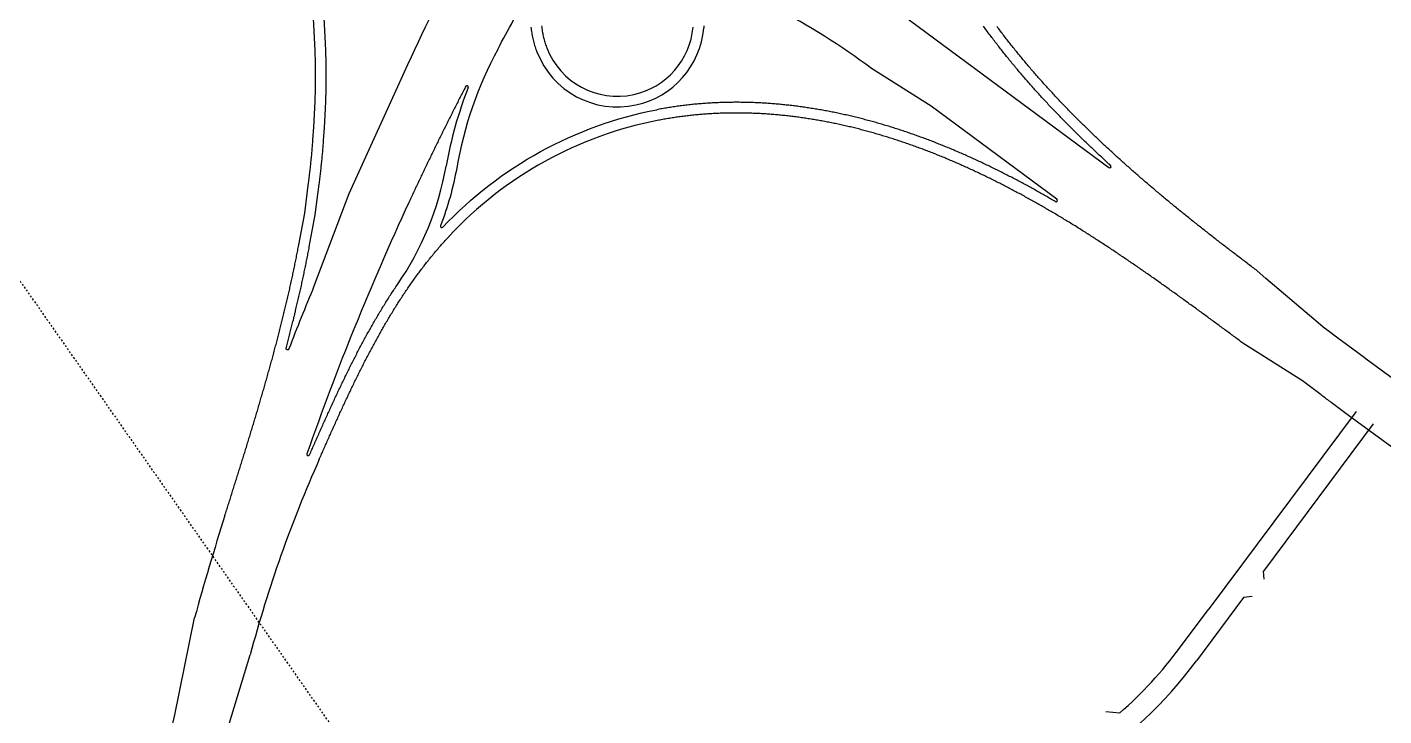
# Model space of a CAD drawing. Header units: millimetres. Extents: x 152904052 to 153933663, y 538271515 to 539240469.
# Drawn here: x 153594805 to 153604440, y 539121493 to 539126385 of the extents above; entities that cross this region are included whole.
import ezdxf

# ---------------------------------------------------------------- set-up
doc = ezdxf.new("R2010")
doc.units = ezdxf.units.MM
doc.linetypes.add('HIDDEN', pattern=[5.08, 2.54, -2.54])
doc.layers.add('BORD', color=7, linetype='Continuous')

msp = doc.modelspace()

# ---------------------------------------------------------------- linework, layer by layer
at = {"layer": 'BORD', "color": 8, "linetype": 'HIDDEN', "ltscale": 5}
msp.add_line((153565208.2, 539166776.7), (153616830.1, 539093053), dxfattribs=at)
at = {"layer": 'BORD', "color": 137, "ltscale": 10}
for points in [[(153597242.2, 539129266.9), (153602486.8, 539125387.2, 0.950885), (153602499.5, 539125402.7), (153602493.4, 539125408.2), (153602485.9, 539125415), (153602478.5, 539125421.7), (153602471.2, 539125428.5), (153602463.8, 539125435.3), (153602456.4, 539125442), (153602449, 539125448.8), (153602441.7, 539125455.6), (153602434.3, 539125462.4), (153602427, 539125469.2), (153602419.6, 539125476.1), (153602412.3, 539125482.9), (153602405, 539125489.7), (153602397.7, 539125496.6), (153602390.4, 539125503.4), (153602383.1, 539125510.3), (153602375.8, 539125517.2), (153602368.5, 539125524.1), (153602361.2, 539125531), (153602354, 539125537.9), (153602346.7, 539125544.8), (153602339.5, 539125551.7), (153602332.3, 539125558.6), (153602325, 539125565.6), (153602317.8, 539125572.5), (153602310.6, 539125579.5), (153602303.4, 539125586.4), (153602296.2, 539125593.4), (153602289, 539125600.4), (153602281.8, 539125607.4), (153602274.7, 539125614.4), (153602267.5, 539125621.4), (153602260.4, 539125628.4), (153602253.2, 539125635.5), (153602246.1, 539125642.5), (153602239, 539125649.6), (153602231.9, 539125656.6), (153602224.8, 539125663.7), (153602217.7, 539125670.8), (153602210.6, 539125677.9), (153602203.5, 539125685), (153602196.5, 539125692.1), (153602189.4, 539125699.2), (153602182.4, 539125706.3), (153602175.4, 539125713.5), (153602168.3, 539125720.6), (153602161.3, 539125727.8), (153602154.3, 539125734.9), (153602147.3, 539125742.1), (153602140.4, 539125749.3), (153602133.4, 539125756.5), (153602126.4, 539125763.7), (153602119.5, 539125770.9), (153602112.5, 539125778.2), (153602105.6, 539125785.4), (153602098.7, 539125792.7), (153602091.8, 539125799.9), (153602084.9, 539125807.2), (153602078, 539125814.5), (153602071.1, 539125821.8), (153602064.2, 539125829.1), (153602057.4, 539125836.4), (153602050.5, 539125843.7), (153602043.7, 539125851), (153602036.9, 539125858.4), (153602030.1, 539125865.7), (153602023.3, 539125873.1), (153602016.5, 539125880.5), (153602009.7, 539125887.9), (153602003, 539125895.2), (153601996.2, 539125902.7), (153601989.5, 539125910.1), (153601982.7, 539125917.5), (153601976, 539125924.9), (153601969.3, 539125932.4), (153601962.6, 539125939.8), (153601955.9, 539125947.3), (153601949.2, 539125954.8), (153601942.6, 539125962.3), (153601935.9, 539125969.8), (153601929.3, 539125977.3), (153601922.7, 539125984.8), (153601916.1, 539125992.4), (153601909.5, 539125999.9), (153601902.9, 539126007.5), (153601896.3, 539126015), (153601889.7, 539126022.6), (153601883.2, 539126030.2), (153601876.7, 539126037.8), (153601870.1, 539126045.4), (153601863.6, 539126053), (153601857.1, 539126060.7), (153601850.6, 539126068.3), (153601844.2, 539126076), (153601837.7, 539126083.6), (153601831.3, 539126091.3), (153601824.8, 539126099), (153601818.4, 539126106.7), (153601812, 539126114.4), (153601805.6, 539126122.1), (153601799.2, 539126129.9), (153601792.9, 539126137.6), (153601786.5, 539126145.4), (153601780.2, 539126153.1), (153601773.8, 539126160.9), (153601767.5, 539126168.7), (153601761.2, 539126176.5), (153601754.9, 539126184.3), (153601748.7, 539126192.2), (153601742.4, 539126200), (153601736.2, 539126207.8), (153601729.9, 539126215.7), (153601723.7, 539126223.6), (153601717.5, 539126231.4), (153601711.3, 539126239.3), (153601705.2, 539126247.2), (153601699, 539126255.2), (153601692.9, 539126263.1), (153601686.8, 539126271), (153601680.6, 539126279), (153601674.5, 539126286.9), (153601668.5, 539126294.9), (153601662.4, 539126302.9), (153601656.3, 539126310.9), (153601650.3, 539126318.9), (153601644.3, 539126326.9), (153601638.3, 539126334.9), (153601632.3, 539126343), (153601626.3, 539126351), (153601620.3, 539126359.1), (153601614.4, 539126367.2), (153601608.5, 539126375.3), (153601602.6, 539126383.4), (153601596.7, 539126391.5)], [(153596834.8, 539125584.5, 0.122587), (153596357.2, 539128413.6)], [(153596910.6, 539125578.7, 0.122587), (153596426.8, 539128444)], [(153597928.7, 539126955.9, 0.019454), (153597506.5, 539126118.1)], [(153598161.1, 539126253.8, -0.002801), (153598382.3, 539126661.2, -0.86465)], [(153600801, 539126092, 0.037851), (153600117.8, 539126521.5, -0.037684)], [(153599112.6, 539125906, 0.327771), (153599534.6, 539126384.7)], [(153599128.8, 539125831.8, 0.327771), (153599610.3, 539126378)], [(153598146.7, 539126227, 0.079401), (153597855.3, 539125385.2, -0.048341), (153597740.9, 539124974.3, 0.822885), (153597757.5, 539124963.8, -0.157698), (153599275.9, 539125798.2)], [(153598424.4, 539126210, 0.369311), (153599128.8, 539125831.8)], [(153598495.3, 539126237.5, 0.369311), (153599112.6, 539125906)], [(153597506.5, 539126118.1), (153597088.3, 539125201.1), (153596841.6, 539124544.3, 0.00594), (153596663.1, 539124099, -0.946231), (153596644.1, 539124105.2)], [(153602106.5, 539125146.2, 0.954376), (153602117.6, 539125162.8), (153601224.3, 539125823.6), (153600801, 539126092), (153600801, 539126092)], [(153597937.7, 539125955.8, 0.05008), (153597780.4, 539125398.5)], [(153599290.3, 539125723.5, 0.159158), (153597802.1, 539124900.3)], [(153597432.2, 539124552.9, 0.108318), (153597780.4, 539125398.4)], [(153597515.5, 539125139.3, 0.024309), (153596791.8, 539123355.3, 0.960513), (153596810.4, 539123347.9)], [(153596879.7, 539123316.7, 0.038909), (153596388.6, 539121926.5)], [(153596209.2, 539122916.5, 0.009375), (153595993.7, 539122189.3)], [(153595311, 539117449.3, -0.05076), (153595853.9, 539121501.7), (153595993.7, 539122189.3), (153595993.7, 539122189.3)], [(153595699.9, 539117721.6, -0.045116), (153596184.6, 539121256.5), (153596388.6, 539121926.5)]]:
    msp.add_lwpolyline(points, format="xyb", dxfattribs=at)
for points in [[(153598383.1, 539126385.3), (153598384.2, 539126375.2), (153598385.4, 539126365), (153598386.8, 539126354.9), (153598388.3, 539126344.8), (153598390, 539126334.7), (153598391.8, 539126324.7), (153598393.8, 539126314.6), (153598395.9, 539126304.6), (153598398.2, 539126294.7), (153598400.6, 539126284.7), (153598403.2, 539126274.8), (153598406, 539126265), (153598408.8, 539126255.1), (153598411.9, 539126245.4), (153598415.1, 539126235.6), (153598418.5, 539126226), (153598422, 539126216.3), (153598424.4, 539126210)], [(153598458.7, 539126392.9), (153598459.7, 539126383.9), (153598460.8, 539126374.8), (153598462, 539126365.7), (153598463.4, 539126356.7), (153598464.9, 539126347.7), (153598466.5, 539126338.8), (153598468.3, 539126329.9), (153598470.1, 539126321), (153598472.2, 539126312.1), (153598474.3, 539126303.3), (153598476.6, 539126294.6), (153598479, 539126285.9), (153598481.6, 539126277.2), (153598484.3, 539126268.6), (153598487.1, 539126260), (153598490, 539126251.5), (153598493.1, 539126243.1), (153598495.3, 539126237.5)], [(153599611.5, 539126394.8), (153599610.8, 539126384.5), (153599610.3, 539126378)], [(153604589, 539123824.7), (153604315.6, 539124026.9), (153604299.5, 539124038.8), (153604138.8, 539124157.8), (153604122.7, 539124169.6), (153604026.2, 539124241), (153604020.9, 539124244.9), (153603601.1, 539124600.3), (153603540.4, 539124654.3), (153603532.5, 539124660.3), (153603524.5, 539124666.3), (153603516.5, 539124672.3), (153603508.6, 539124678.3), (153603500.6, 539124684.3), (153603492.6, 539124690.3), (153603484.7, 539124696.4), (153603476.7, 539124702.4), (153603468.8, 539124708.4), (153603460.8, 539124714.4), (153603452.9, 539124720.5), (153603444.9, 539124726.5), (153603437, 539124732.5), (153603429, 539124738.6), (153603421.1, 539124744.6), (153603413.1, 539124750.6), (153603405.2, 539124756.7), (153603397.3, 539124762.7), (153603389.4, 539124768.8), (153603381.4, 539124774.8), (153603373.5, 539124780.9), (153603365.6, 539124787), (153603357.7, 539124793), (153603349.8, 539124799.1), (153603341.9, 539124805.2), (153603333.9, 539124811.2), (153603326, 539124817.3), (153603318.1, 539124823.4), (153603310.2, 539124829.5), (153603302.4, 539124835.6), (153603294.5, 539124841.7), (153603286.6, 539124847.8), (153603278.7, 539124853.9), (153603270.8, 539124860), (153603262.9, 539124866.1), (153603255.1, 539124872.2), (153603247.2, 539124878.3), (153603239.3, 539124884.4), (153603231.5, 539124890.6), (153603223.6, 539124896.7), (153603215.8, 539124902.8), (153603207.9, 539124909), (153603200.1, 539124915.1), (153603192.2, 539124921.2), (153603184.4, 539124927.4), (153603176.6, 539124933.6), (153603168.7, 539124939.7), (153603160.9, 539124945.9), (153603153.1, 539124952.1), (153603145.3, 539124958.2), (153603137.4, 539124964.4), (153603129.6, 539124970.6), (153603121.8, 539124976.8), (153603114, 539124983), (153603106.2, 539124989.2), (153603098.4, 539124995.4), (153603090.7, 539125001.6), (153603082.9, 539125007.8), (153603075.1, 539125014), (153603067.3, 539125020.2), (153603059.6, 539125026.5), (153603051.8, 539125032.7), (153603044, 539125038.9), (153603036.3, 539125045.2), (153603028.5, 539125051.4), (153603020.8, 539125057.7), (153603013, 539125063.9), (153603005.3, 539125070.2), (153602997.6, 539125076.5), (153602989.8, 539125082.8), (153602982.1, 539125089), (153602974.4, 539125095.3), (153602966.7, 539125101.6), (153602959, 539125107.9), (153602951.3, 539125114.2), (153602943.6, 539125120.5), (153602935.9, 539125126.9), (153602928.2, 539125133.2), (153602920.5, 539125139.5), (153602912.9, 539125145.8), (153602905.2, 539125152.2), (153602897.5, 539125158.5), (153602889.9, 539125164.9), (153602882.2, 539125171.2), (153602874.6, 539125177.6), (153602866.9, 539125184), (153602859.3, 539125190.4), (153602851.7, 539125196.7), (153602844.1, 539125203.1), (153602836.4, 539125209.5), (153602828.8, 539125215.9), (153602821.2, 539125222.3), (153602813.6, 539125228.8), (153602806, 539125235.2), (153602798.5, 539125241.6), (153602790.9, 539125248), (153602783.3, 539125254.5), (153602775.7, 539125260.9), (153602768.2, 539125267.4), (153602760.6, 539125273.9), (153602753.1, 539125280.3), (153602745.5, 539125286.8), (153602738, 539125293.3), (153602730.5, 539125299.8), (153602722.9, 539125306.3), (153602715.4, 539125312.8), (153602707.9, 539125319.3), (153602700.4, 539125325.8), (153602692.9, 539125332.3), (153602685.4, 539125338.9), (153602677.9, 539125345.4), (153602670.5, 539125352), (153602663, 539125358.5), (153602655.5, 539125365.1), (153602648.1, 539125371.7), (153602640.6, 539125378.2), (153602633.2, 539125384.8), (153602625.8, 539125391.4), (153602618.3, 539125398), (153602610.9, 539125404.6), (153602603.5, 539125411.2), (153602596.1, 539125417.9), (153602588.7, 539125424.5), (153602581.3, 539125431.1), (153602573.9, 539125437.8), (153602566.6, 539125444.4), (153602559.2, 539125451.1), (153602551.8, 539125457.8), (153602544.5, 539125464.4), (153602537.2, 539125471.1), (153602529.8, 539125477.8), (153602522.5, 539125484.5), (153602515.2, 539125491.2), (153602507.9, 539125498), (153602500.6, 539125504.7), (153602493.3, 539125511.4), (153602486, 539125518.2), (153602478.7, 539125524.9), (153602471.4, 539125531.7), (153602464.2, 539125538.5), (153602456.9, 539125545.2), (153602449.7, 539125552), (153602442.4, 539125558.8), (153602435.2, 539125565.6), (153602428, 539125572.4), (153602420.8, 539125579.2), (153602413.6, 539125586.1), (153602406.4, 539125592.9), (153602399.2, 539125599.8), (153602392, 539125606.6), (153602384.9, 539125613.5), (153602377.7, 539125620.4), (153602370.5, 539125627.2), (153602363.4, 539125634.1), (153602356.3, 539125641), (153602349.2, 539125647.9), (153602342, 539125654.8), (153602334.9, 539125661.8), (153602327.8, 539125668.7), (153602320.8, 539125675.6), (153602313.7, 539125682.6), (153602306.6, 539125689.6), (153602299.6, 539125696.5), (153602292.5, 539125703.5), (153602285.5, 539125710.5), (153602278.5, 539125717.5), (153602271.4, 539125724.5), (153602264.4, 539125731.5), (153602257.4, 539125738.6), (153602250.4, 539125745.6), (153602243.5, 539125752.6), (153602236.5, 539125759.7), (153602229.5, 539125766.8), (153602222.6, 539125773.8), (153602215.7, 539125780.9), (153602208.7, 539125788), (153602201.8, 539125795.1), (153602194.9, 539125802.2), (153602188, 539125809.3), (153602181.1, 539125816.5), (153602174.3, 539125823.6), (153602167.4, 539125830.8), (153602160.5, 539125837.9), (153602153.7, 539125845.1), (153602146.9, 539125852.3), (153602140, 539125859.5), (153602133.2, 539125866.7), (153602126.4, 539125873.9), (153602119.7, 539125881.1), (153602112.9, 539125888.3), (153602106.1, 539125895.6), (153602099.4, 539125902.8), (153602092.6, 539125910.1), (153602085.9, 539125917.3), (153602079.2, 539125924.6), (153602072.5, 539125931.9), (153602065.8, 539125939.2), (153602059.1, 539125946.5), (153602052.4, 539125953.8), (153602045.7, 539125961.1), (153602039.1, 539125968.5), (153602032.4, 539125975.8), (153602025.8, 539125983.2), (153602019.2, 539125990.6), (153602012.6, 539125997.9), (153602006, 539126005.3), (153601999.4, 539126012.7), (153601992.9, 539126020.1), (153601986.3, 539126027.6), (153601979.8, 539126035), (153601973.2, 539126042.4), (153601966.7, 539126049.9), (153601960.2, 539126057.4), (153601953.7, 539126064.8), (153601947.2, 539126072.3), (153601940.8, 539126079.8), (153601934.3, 539126087.3), (153601927.9, 539126094.8), (153601921.5, 539126102.4), (153601915, 539126109.9), (153601908.6, 539126117.4), (153601902.2, 539126125), (153601895.9, 539126132.6), (153601889.5, 539126140.1), (153601883.2, 539126147.7), (153601876.8, 539126155.3), (153601870.5, 539126162.9), (153601864.2, 539126170.6), (153601857.9, 539126178.2), (153601851.6, 539126185.8), (153601845.3, 539126193.5), (153601839.1, 539126201.1), (153601832.8, 539126208.8), (153601826.6, 539126216.5), (153601820.4, 539126224.2), (153601814.2, 539126231.9), (153601808, 539126239.6), (153601801.9, 539126247.4), (153601795.7, 539126255.1), (153601789.6, 539126262.8), (153601783.4, 539126270.6), (153601777.3, 539126278.4), (153601771.2, 539126286.2), (153601765.1, 539126294), (153601759.1, 539126301.8), (153601753, 539126309.6), (153601747, 539126317.4), (153601740.9, 539126325.2), (153601734.9, 539126333.1), (153601728.9, 539126341), (153601722.9, 539126348.8), (153601717, 539126356.7), (153601711, 539126364.6), (153601705.1, 539126372.5), (153601699.2, 539126380.4), (153601693.3, 539126388.3)], [(153598146.7, 539126227), (153598161.1, 539126253.8)], [(153597919.7, 539125964.4), (153597916.6, 539125958.6), (153597912.1, 539125949.8), (153597907.6, 539125940.9), (153597903, 539125932.1), (153597898.5, 539125923.3), (153597894, 539125914.4), (153597889.5, 539125905.6), (153597885, 539125896.7), (153597880.4, 539125887.9), (153597875.9, 539125879.1), (153597871.4, 539125870.2), (153597866.9, 539125861.4), (153597862.4, 539125852.5), (153597857.9, 539125843.7), (153597853.5, 539125834.8), (153597849, 539125826), (153597844.5, 539125817.1), (153597840, 539125808.3), (153597835.5, 539125799.4), (153597831.1, 539125790.5), (153597826.6, 539125781.7), (153597822.1, 539125772.8), (153597817.7, 539125764), (153597813.2, 539125755.1), (153597808.8, 539125746.2), (153597804.3, 539125737.4), (153597799.9, 539125728.5), (153597795.4, 539125719.6), (153597791, 539125710.7), (153597786.6, 539125701.9), (153597782.1, 539125693), (153597777.7, 539125684.1), (153597773.3, 539125675.2), (153597768.9, 539125666.4), (153597764.5, 539125657.5), (153597760, 539125648.6), (153597755.6, 539125639.7), (153597751.2, 539125630.8), (153597746.8, 539125621.9), (153597742.4, 539125613), (153597738.1, 539125604.1), (153597733.7, 539125595.2), (153597729.3, 539125586.3), (153597724.9, 539125577.5), (153597720.5, 539125568.6), (153597716.2, 539125559.6), (153597711.8, 539125550.7), (153597707.4, 539125541.8), (153597703.1, 539125532.9), (153597698.7, 539125524), (153597694.4, 539125515.1), (153597690, 539125506.2), (153597685.7, 539125497.3), (153597681.3, 539125488.4), (153597677, 539125479.5), (153597672.7, 539125470.5), (153597668.4, 539125461.6), (153597664, 539125452.7), (153597659.7, 539125443.8), (153597655.4, 539125434.8), (153597651.1, 539125425.9), (153597646.8, 539125417), (153597642.5, 539125408.1), (153597638.2, 539125399.1), (153597633.9, 539125390.2), (153597629.6, 539125381.2), (153597625.3, 539125372.3), (153597621.1, 539125363.4), (153597616.8, 539125354.4), (153597612.5, 539125345.5), (153597608.3, 539125336.5), (153597604, 539125327.6), (153597599.7, 539125318.6), (153597595.5, 539125309.7), (153597591.2, 539125300.7), (153597587, 539125291.8), (153597582.8, 539125282.8), (153597578.5, 539125273.9), (153597574.3, 539125264.9), (153597570.1, 539125255.9), (153597565.8, 539125247), (153597561.6, 539125238), (153597557.4, 539125229), (153597553.2, 539125220.1), (153597549, 539125211.1), (153597544.8, 539125202.1), (153597540.6, 539125193.2), (153597536.4, 539125184.2), (153597532.2, 539125175.2), (153597528, 539125166.2), (153597523.9, 539125157.2), (153597519.7, 539125148.3), (153597515.5, 539125139.3)], [(153602106.7, 539125146.1), (153602098, 539125151.1), (153602089.4, 539125156.2), (153602080.7, 539125161.2), (153602072, 539125166.2), (153602063.4, 539125171.2), (153602054.7, 539125176.2), (153602046, 539125181.2), (153602037.3, 539125186.2), (153602028.6, 539125191.1), (153602019.9, 539125196.1), (153602011.2, 539125201), (153602002.4, 539125206), (153601993.7, 539125210.9), (153601985, 539125215.8), (153601976.2, 539125220.7), (153601967.5, 539125225.5), (153601958.7, 539125230.4), (153601949.9, 539125235.3), (153601941.2, 539125240.1), (153601932.4, 539125244.9), (153601923.6, 539125249.7), (153601914.8, 539125254.6), (153601906, 539125259.3), (153601897.2, 539125264.1), (153601888.4, 539125268.9), (153601879.5, 539125273.6), (153601870.7, 539125278.4), (153601861.9, 539125283.1), (153601853, 539125287.8), (153601844.2, 539125292.5), (153601835.3, 539125297.2), (153601826.4, 539125301.9), (153601817.6, 539125306.5), (153601808.7, 539125311.2), (153601799.8, 539125315.8), (153601790.9, 539125320.4), (153601782, 539125325), (153601773.1, 539125329.6), (153601764.2, 539125334.2), (153601755.2, 539125338.7), (153601746.3, 539125343.3), (153601737.4, 539125347.8), (153601728.4, 539125352.3), (153601719.5, 539125356.8), (153601710.5, 539125361.3), (153601701.5, 539125365.8), (153601692.5, 539125370.3), (153601683.6, 539125374.7), (153601674.6, 539125379.1), (153601665.6, 539125383.6), (153601656.6, 539125388), (153601647.5, 539125392.3), (153601638.5, 539125396.7), (153601629.5, 539125401.1), (153601620.4, 539125405.4), (153601611.4, 539125409.7), (153601602.3, 539125414), (153601593.3, 539125418.3), (153601584.2, 539125422.6), (153601575.1, 539125426.9), (153601566.1, 539125431.1), (153601557, 539125435.4), (153601547.9, 539125439.6), (153601538.8, 539125443.8), (153601529.7, 539125447.9), (153601520.5, 539125452.1), (153601511.4, 539125456.3), (153601502.3, 539125460.4), (153601493.1, 539125464.5), (153601484, 539125468.6), (153601474.8, 539125472.7), (153601465.6, 539125476.8), (153601456.5, 539125480.8), (153601447.3, 539125484.8), (153601438.1, 539125488.8), (153601428.9, 539125492.8), (153601419.7, 539125496.8), (153601410.5, 539125500.8), (153601401.3, 539125504.7), (153601392, 539125508.7), (153601382.8, 539125512.6), (153601373.6, 539125516.5), (153601364.3, 539125520.3), (153601355.1, 539125524.2), (153601345.8, 539125528), (153601336.5, 539125531.9), (153601327.2, 539125535.7), (153601318, 539125539.4), (153601308.7, 539125543.2), (153601299.4, 539125547), (153601290, 539125550.7), (153601280.7, 539125554.4), (153601271.4, 539125558.1), (153601262.1, 539125561.8), (153601252.7, 539125565.4), (153601243.4, 539125569.1), (153601234, 539125572.7), (153601224.7, 539125576.3), (153601215.3, 539125579.9), (153601205.9, 539125583.4), (153601196.5, 539125587), (153601187.1, 539125590.5), (153601177.7, 539125594), (153601168.3, 539125597.5), (153601158.9, 539125600.9), (153601149.5, 539125604.4), (153601140.1, 539125607.8), (153601130.6, 539125611.2), (153601121.2, 539125614.6), (153601111.7, 539125618), (153601102.3, 539125621.3), (153601092.8, 539125624.6), (153601083.3, 539125627.9), (153601073.9, 539125631.2), (153601064.4, 539125634.5), (153601054.9, 539125637.7), (153601045.4, 539125640.9), (153601035.9, 539125644.1), (153601026.3, 539125647.3), (153601016.8, 539125650.5), (153601007.3, 539125653.6), (153600997.8, 539125656.7), (153600988.2, 539125659.8), (153600978.7, 539125662.9), (153600969.1, 539125665.9), (153600959.5, 539125669), (153600950, 539125672), (153600940.4, 539125675), (153600930.8, 539125677.9), (153600921.2, 539125680.9), (153600911.6, 539125683.8), (153600902, 539125686.7), (153600892.4, 539125689.6), (153600882.8, 539125692.4), (153600873.1, 539125695.3), (153600863.5, 539125698.1), (153600853.9, 539125700.9), (153600844.2, 539125703.6), (153600834.6, 539125706.4), (153600824.9, 539125709.1), (153600815.2, 539125711.8), (153600805.6, 539125714.5), (153600795.9, 539125717.1), (153600786.2, 539125719.8), (153600776.5, 539125722.4), (153600766.8, 539125724.9), (153600757.1, 539125727.5), (153600747.4, 539125730), (153600737.7, 539125732.5), (153600728, 539125735), (153600718.2, 539125737.5), (153600708.5, 539125739.9), (153600698.7, 539125742.3), (153600689, 539125744.7), (153600679.2, 539125747.1), (153600669.5, 539125749.4), (153600659.7, 539125751.8), (153600649.9, 539125754.1), (153600640.2, 539125756.3), (153600630.4, 539125758.6), (153600620.6, 539125760.8), (153600610.8, 539125763), (153600601, 539125765.2), (153600591.2, 539125767.3), (153600581.4, 539125769.4), (153600571.6, 539125771.5), (153600561.7, 539125773.6), (153600551.9, 539125775.6), (153600542.1, 539125777.7), (153600532.2, 539125779.7), (153600522.4, 539125781.6), (153600512.6, 539125783.6), (153600502.7, 539125785.5), (153600492.8, 539125787.4), (153600483, 539125789.3), (153600473.1, 539125791.1), (153600463.2, 539125792.9), (153600453.4, 539125794.7), (153600443.5, 539125796.5), (153600433.6, 539125798.2), (153600423.7, 539125799.9), (153600413.8, 539125801.6), (153600403.9, 539125803.2), (153600394, 539125804.9), (153600384.1, 539125806.5), (153600374.1, 539125808), (153600364.2, 539125809.6), (153600354.3, 539125811.1), (153600344.4, 539125812.6), (153600334.4, 539125814.1), (153600324.5, 539125815.5), (153600314.6, 539125816.9), (153600304.6, 539125818.3), (153600294.7, 539125819.7), (153600284.7, 539125821), (153600274.8, 539125822.3), (153600264.8, 539125823.6), (153600254.8, 539125824.8), (153600244.9, 539125826), (153600234.9, 539125827.2), (153600224.9, 539125828.4), (153600214.9, 539125829.5), (153600205, 539125830.6), (153600195, 539125831.7), (153600185, 539125832.7), (153600175, 539125833.8), (153600165, 539125834.8), (153600155, 539125835.7), (153600145, 539125836.6), (153600135, 539125837.5), (153600125, 539125838.4), (153600115, 539125839.3), (153600105, 539125840.1), (153600095, 539125840.9), (153600084.9, 539125841.6), (153600074.9, 539125842.4), (153600064.9, 539125843), (153600054.9, 539125843.7), (153600044.9, 539125844.4), (153600034.8, 539125845), (153600024.8, 539125845.5), (153600014.8, 539125846.1), (153600004.7, 539125846.6), (153599994.7, 539125847.1), (153599984.7, 539125847.6), (153599974.6, 539125848), (153599964.6, 539125848.4), (153599954.6, 539125848.7), (153599944.5, 539125849.1), (153599934.5, 539125849.4), (153599924.4, 539125849.7), (153599914.4, 539125849.9), (153599904.3, 539125850.1), (153599894.3, 539125850.3), (153599884.3, 539125850.4), (153599874.2, 539125850.6), (153599864.2, 539125850.7), (153599854.1, 539125850.7), (153599844.1, 539125850.7), (153599834, 539125850.7), (153599824, 539125850.7), (153599813.9, 539125850.6), (153599803.9, 539125850.5), (153599793.8, 539125850.4), (153599783.8, 539125850.2), (153599773.7, 539125850), (153599763.7, 539125849.8), (153599753.7, 539125849.5), (153599743.6, 539125849.2), (153599733.6, 539125848.9), (153599723.5, 539125848.6), (153599713.5, 539125848.2), (153599703.4, 539125847.8), (153599693.4, 539125847.3), (153599683.4, 539125846.8), (153599673.3, 539125846.3), (153599663.3, 539125845.7), (153599653.3, 539125845.2), (153599643.2, 539125844.5), (153599633.2, 539125843.9), (153599623.2, 539125843.2), (153599613.2, 539125842.5), (153599603.1, 539125841.7), (153599593.1, 539125840.9), (153599583.1, 539125840.1), (153599573.1, 539125839.3), (153599563.1, 539125838.4), (153599553.1, 539125837.5), (153599543.1, 539125836.5), (153599533.1, 539125835.5), (153599523.1, 539125834.5), (153599513.1, 539125833.5), (153599503.1, 539125832.4), (153599493.1, 539125831.3), (153599483.1, 539125830.1), (153599473.1, 539125828.9), (153599463.1, 539125827.7), (153599453.2, 539125826.4), (153599443.2, 539125825.1), (153599433.2, 539125823.8), (153599423.3, 539125822.5), (153599413.3, 539125821.1), (153599403.4, 539125819.6), (153599393.4, 539125818.2), (153599383.5, 539125816.7), (153599373.6, 539125815.1), (153599363.6, 539125813.6), (153599353.7, 539125812), (153599343.8, 539125810.3), (153599333.9, 539125808.7), (153599324, 539125807), (153599314.1, 539125805.2), (153599304.2, 539125803.4), (153599294.3, 539125801.6), (153599284.4, 539125799.8), (153599275.9, 539125798.2)], [(153605613.9, 539122583.8), (153604188.3, 539123627.2), (153604065.9, 539123719.5), (153604057.9, 539123725.5), (153604050, 539123731.4), (153604042, 539123737.4), (153604034.1, 539123743.4), (153604026.1, 539123749.4), (153604018.2, 539123755.3), (153604010.2, 539123761.3), (153604002.2, 539123767.3), (153603994.3, 539123773.2), (153603986.3, 539123779.2), (153603862.6, 539123871.5), (153603439.5, 539124140.2), (153603439.5, 539124140.2), (153603431.4, 539124146.1), (153603423.4, 539124152.1), (153603415.3, 539124158), (153603407.3, 539124164), (153603399.3, 539124169.9), (153603391.2, 539124175.9), (153603383.2, 539124181.8), (153603375.1, 539124187.7), (153603367.1, 539124193.7), (153603359.1, 539124199.6), (153603351, 539124205.6), (153603343, 539124211.5), (153603335, 539124217.4), (153603326.9, 539124223.4), (153603318.9, 539124229.3), (153603310.8, 539124235.3), (153603302.8, 539124241.2), (153603294.8, 539124247.1), (153603286.7, 539124253), (153603278.7, 539124259), (153603270.6, 539124264.9), (153603262.6, 539124270.8), (153603254.6, 539124276.8), (153603246.5, 539124282.7), (153603238.5, 539124288.6), (153603230.4, 539124294.5), (153603222.4, 539124300.4), (153603214.3, 539124306.4), (153603206.3, 539124312.3), (153603198.2, 539124318.2), (153603190.2, 539124324.1), (153603182.1, 539124330), (153603174.1, 539124335.9), (153603166, 539124341.8), (153603158, 539124347.7), (153603149.9, 539124353.6), (153603141.9, 539124359.5), (153603133.8, 539124365.4), (153603125.8, 539124371.3), (153603117.7, 539124377.2), (153603109.6, 539124383.1), (153603101.6, 539124388.9), (153603093.5, 539124394.8), (153603085.4, 539124400.7), (153603077.4, 539124406.6), (153603069.3, 539124412.4), (153603061.2, 539124418.3), (153603053.2, 539124424.2), (153603045.1, 539124430), (153603037, 539124435.9), (153603028.9, 539124441.7), (153603020.8, 539124447.6), (153603012.8, 539124453.4), (153603004.7, 539124459.3), (153602996.6, 539124465.1), (153602988.5, 539124471), (153602980.4, 539124476.8), (153602972.3, 539124482.6), (153602964.2, 539124488.4), (153602956.1, 539124494.3), (153602948, 539124500.1), (153602939.9, 539124505.9), (153602931.8, 539124511.7), (153602923.7, 539124517.5), (153602915.6, 539124523.3), (153602907.5, 539124529.1), (153602899.4, 539124534.9), (153602891.3, 539124540.7), (153602883.1, 539124546.5), (153602875, 539124552.2), (153602866.9, 539124558), (153602858.8, 539124563.8), (153602850.6, 539124569.5), (153602842.5, 539124575.3), (153602834.4, 539124581.1), (153602826.2, 539124586.8), (153602818.1, 539124592.5), (153602809.9, 539124598.3), (153602801.8, 539124604), (153602793.6, 539124609.7), (153602785.5, 539124615.5), (153602777.3, 539124621.2), (153602769.2, 539124626.9), (153602761, 539124632.6), (153602752.8, 539124638.3), (153602744.7, 539124644), (153602736.5, 539124649.7), (153602728.3, 539124655.4), (153602720.1, 539124661), (153602712, 539124666.7), (153602703.8, 539124672.4), (153602695.6, 539124678), (153602687.4, 539124683.7), (153602679.2, 539124689.3), (153602671, 539124695), (153602662.8, 539124700.6), (153602654.6, 539124706.3), (153602646.3, 539124711.9), (153602638.1, 539124717.5), (153602629.9, 539124723.1), (153602621.7, 539124728.7), (153602613.4, 539124734.3), (153602605.2, 539124739.9), (153602597, 539124745.5), (153602588.7, 539124751), (153602580.5, 539124756.6), (153602572.2, 539124762.2), (153602564, 539124767.7), (153602555.7, 539124773.3), (153602547.5, 539124778.8), (153602539.2, 539124784.4), (153602530.9, 539124789.9), (153602522.6, 539124795.4), (153602514.4, 539124800.9), (153602506.1, 539124806.4), (153602497.8, 539124811.9), (153602489.5, 539124817.4), (153602481.2, 539124822.9), (153602472.9, 539124828.3), (153602464.6, 539124833.8), (153602456.3, 539124839.3), (153602448, 539124844.7), (153602439.6, 539124850.2), (153602431.3, 539124855.6), (153602423, 539124861), (153602414.6, 539124866.4), (153602406.3, 539124871.8), (153602398, 539124877.2), (153602389.6, 539124882.6), (153602381.3, 539124888), (153602372.9, 539124893.4), (153602364.5, 539124898.7), (153602356.2, 539124904.1), (153602347.8, 539124909.4), (153602339.4, 539124914.8), (153602331, 539124920.1), (153602322.6, 539124925.4), (153602314.2, 539124930.7), (153602305.8, 539124936), (153602297.4, 539124941.3), (153602289, 539124946.6), (153602280.6, 539124951.9), (153602272.2, 539124957.2), (153602263.7, 539124962.4), (153602255.3, 539124967.7), (153602246.9, 539124972.9), (153602238.4, 539124978.1), (153602230, 539124983.3), (153602221.5, 539124988.5), (153602213, 539124993.7), (153602204.6, 539124998.9), (153602196.1, 539125004.1), (153602187.6, 539125009.3), (153602179.1, 539125014.4), (153602170.6, 539125019.6), (153602162.2, 539125024.7), (153602153.7, 539125029.8), (153602145.1, 539125034.9), (153602136.6, 539125040), (153602128.1, 539125045.1), (153602119.6, 539125050.2), (153602111.1, 539125055.3), (153602102.5, 539125060.3), (153602094, 539125065.4), (153602085.4, 539125070.4), (153602076.9, 539125075.5), (153602068.3, 539125080.5), (153602059.7, 539125085.5), (153602051.2, 539125090.5), (153602042.6, 539125095.4), (153602034, 539125100.4), (153602025.4, 539125105.4), (153602016.8, 539125110.3), (153602008.2, 539125115.3), (153601999.6, 539125120.2), (153601991, 539125125.1), (153601982.4, 539125130), (153601973.7, 539125134.9), (153601965.1, 539125139.8), (153601956.5, 539125144.6), (153601947.8, 539125149.5), (153601939.2, 539125154.3), (153601930.5, 539125159.1), (153601921.8, 539125163.9), (153601913.2, 539125168.7), (153601904.5, 539125173.5), (153601895.8, 539125178.3), (153601887.1, 539125183.1), (153601878.4, 539125187.8), (153601869.7, 539125192.6), (153601861, 539125197.3), (153601852.3, 539125202), (153601843.5, 539125206.7), (153601834.8, 539125211.4), (153601826.1, 539125216.1), (153601817.3, 539125220.7), (153601808.6, 539125225.4), (153601799.8, 539125230), (153601791.1, 539125234.6), (153601782.3, 539125239.2), (153601773.5, 539125243.8), (153601764.7, 539125248.4), (153601755.9, 539125252.9), (153601747.1, 539125257.5), (153601738.3, 539125262), (153601729.5, 539125266.5), (153601720.7, 539125271), (153601711.9, 539125275.5), (153601703, 539125280), (153601694.2, 539125284.5), (153601685.4, 539125288.9), (153601676.5, 539125293.4), (153601667.6, 539125297.8), (153601658.8, 539125302.2), (153601649.9, 539125306.6), (153601641, 539125310.9), (153601632.1, 539125315.3), (153601623.3, 539125319.6), (153601614.4, 539125324), (153601605.4, 539125328.3), (153601596.5, 539125332.6), (153601587.6, 539125336.9), (153601578.7, 539125341.1), (153601569.7, 539125345.4), (153601560.8, 539125349.6), (153601551.9, 539125353.8), (153601542.9, 539125358.1), (153601533.9, 539125362.2), (153601525, 539125366.4), (153601516, 539125370.6), (153601507, 539125374.7), (153601498, 539125378.8), (153601489, 539125382.9), (153601480, 539125387), (153601471, 539125391.1), (153601462, 539125395.2), (153601453, 539125399.2), (153601443.9, 539125403.2), (153601434.9, 539125407.3), (153601425.9, 539125411.2), (153601416.8, 539125415.2), (153601407.7, 539125419.2), (153601398.7, 539125423.1), (153601389.6, 539125427), (153601380.5, 539125430.9), (153601371.4, 539125434.8), (153601362.3, 539125438.7), (153601353.2, 539125442.6), (153601344.1, 539125446.4), (153601335, 539125450.2), (153601325.9, 539125454), (153601316.8, 539125457.8), (153601307.6, 539125461.6), (153601298.5, 539125465.3), (153601289.3, 539125469), (153601280.2, 539125472.8), (153601271, 539125476.4), (153601252.7, 539125483.8), (153601243.5, 539125487.4), (153601234.3, 539125491), (153601225.1, 539125494.6), (153601215.9, 539125498.2), (153601206.7, 539125501.8), (153601197.5, 539125505.3), (153601188.2, 539125508.8), (153601179, 539125512.3), (153601169.8, 539125515.8), (153601160.5, 539125519.3), (153601151.3, 539125522.7), (153601142, 539125526.2), (153601132.7, 539125529.6), (153601123.5, 539125533), (153601114.2, 539125536.3), (153601104.9, 539125539.7), (153601095.6, 539125543), (153601086.3, 539125546.3), (153601077, 539125549.6), (153601067.7, 539125552.9), (153601058.4, 539125556.1), (153601049.1, 539125559.4), (153601039.7, 539125562.6), (153601030.4, 539125565.8), (153601021.1, 539125568.9), (153601011.7, 539125572.1), (153601002.3, 539125575.2), (153600993, 539125578.3), (153600983.6, 539125581.4), (153600974.2, 539125584.5), (153600964.9, 539125587.5), (153600955.5, 539125590.5), (153600946.1, 539125593.5), (153600936.7, 539125596.5), (153600927.3, 539125599.5), (153600917.8, 539125602.4), (153600908.4, 539125605.3), (153600899, 539125608.2), (153600889.6, 539125611.1), (153600880.1, 539125613.9), (153600870.7, 539125616.8), (153600861.2, 539125619.6), (153600851.8, 539125622.3), (153600842.3, 539125625.1), (153600832.8, 539125627.8), (153600823.4, 539125630.6), (153600813.9, 539125633.2), (153600804.4, 539125635.9), (153600794.9, 539125638.6), (153600785.4, 539125641.2), (153600775.9, 539125643.8), (153600766.4, 539125646.4), (153600756.9, 539125648.9), (153600747.4, 539125651.5), (153600737.8, 539125654), (153600728.3, 539125656.5), (153600718.8, 539125658.9), (153600709.2, 539125661.4), (153600699.7, 539125663.8), (153600690.1, 539125666.2), (153600680.5, 539125668.6), (153600671, 539125670.9), (153600661.4, 539125673.2), (153600651.8, 539125675.5), (153600642.3, 539125677.8), (153600632.7, 539125680.1), (153600623.1, 539125682.3), (153600613.5, 539125684.5), (153600603.9, 539125686.7), (153600594.3, 539125688.8), (153600584.7, 539125690.9), (153600575, 539125693.1), (153600565.4, 539125695.1), (153600555.8, 539125697.2), (153600546.2, 539125699.2), (153600536.5, 539125701.2), (153600526.9, 539125703.2), (153600517.2, 539125705.2), (153600507.6, 539125707.1), (153600497.9, 539125709), (153600488.3, 539125710.9), (153600478.6, 539125712.7), (153600468.9, 539125714.6), (153600459.3, 539125716.4), (153600449.6, 539125718.1), (153600439.9, 539125719.9), (153600430.2, 539125721.6), (153600420.5, 539125723.3), (153600410.9, 539125725), (153600401.2, 539125726.6), (153600391.5, 539125728.3), (153600381.7, 539125729.9), (153600372, 539125731.4), (153600362.3, 539125733), (153600352.6, 539125734.5), (153600342.9, 539125736), (153600333.2, 539125737.4), (153600323.4, 539125738.9), (153600313.7, 539125740.3), (153600304, 539125741.7), (153600294.2, 539125743), (153600284.5, 539125744.4), (153600274.8, 539125745.7), (153600265, 539125746.9), (153600255.3, 539125748.2), (153600245.5, 539125749.4), (153600235.8, 539125750.6), (153600226, 539125751.7), (153600216.2, 539125752.9), (153600206.5, 539125754), (153600196.7, 539125755.1), (153600186.9, 539125756.1), (153600177.2, 539125757.1), (153600167.4, 539125758.1), (153600157.6, 539125759.1), (153600147.8, 539125760.1), (153600138.1, 539125761), (153600128.3, 539125761.8), (153600118.5, 539125762.7), (153600108.7, 539125763.5), (153600098.9, 539125764.3), (153600089.1, 539125765.1), (153600079.3, 539125765.8), (153600069.5, 539125766.5), (153600059.7, 539125767.2), (153600049.9, 539125767.9), (153600040.1, 539125768.5), (153600030.3, 539125769.1), (153600020.5, 539125769.7), (153600010.7, 539125770.2), (153600000.9, 539125770.7), (153599991.1, 539125771.2), (153599981.3, 539125771.6), (153599971.5, 539125772), (153599961.7, 539125772.4), (153599951.9, 539125772.8), (153599942.1, 539125773.1), (153599932.3, 539125773.4), (153599922.5, 539125773.7), (153599912.7, 539125773.9), (153599902.9, 539125774.1), (153599893, 539125774.3), (153599883.2, 539125774.5), (153599873.4, 539125774.6), (153599863.6, 539125774.7), (153599853.8, 539125774.7), (153599844, 539125774.7), (153599834.2, 539125774.7), (153599824.4, 539125774.7), (153599814.6, 539125774.6), (153599804.8, 539125774.5), (153599795, 539125774.4), (153599785.2, 539125774.2), (153599775.4, 539125774), (153599765.5, 539125773.8), (153599755.7, 539125773.6), (153599745.9, 539125773.3), (153599736.1, 539125773), (153599726.3, 539125772.6), (153599716.6, 539125772.2), (153599706.8, 539125771.8), (153599697, 539125771.4), (153599687.2, 539125770.9), (153599677.4, 539125770.4), (153599667.6, 539125769.9), (153599657.8, 539125769.3), (153599648, 539125768.7), (153599638.3, 539125768), (153599628.5, 539125767.4), (153599618.7, 539125766.7), (153599608.9, 539125766), (153599599.2, 539125765.2), (153599589.4, 539125764.4), (153599579.6, 539125763.6), (153599569.9, 539125762.7), (153599560.1, 539125761.8), (153599550.4, 539125760.9), (153599540.6, 539125759.9), (153599530.9, 539125758.9), (153599521.2, 539125757.9), (153599511.4, 539125756.8), (153599501.7, 539125755.7), (153599492, 539125754.6), (153599482.2, 539125753.5), (153599472.5, 539125752.3), (153599462.8, 539125751), (153599453.1, 539125749.8), (153599443.4, 539125748.5), (153599433.7, 539125747.2), (153599424, 539125745.8), (153599414.3, 539125744.4), (153599404.6, 539125743), (153599394.9, 539125741.5), (153599385.3, 539125740.1), (153599375.6, 539125738.5), (153599365.9, 539125737), (153599356.3, 539125735.4), (153599346.6, 539125733.7), (153599337, 539125732.1), (153599327.4, 539125730.4), (153599317.7, 539125728.7), (153599308.1, 539125726.9), (153599298.5, 539125725.1), (153599290.3, 539125723.5)], [(153596209.2, 539122916.5), (153596212.2, 539122926), (153596215.2, 539122935.5), (153596218.2, 539122945.1), (153596221.2, 539122954.6), (153596224.3, 539122964.1), (153596227.3, 539122973.7), (153596230.3, 539122983.2), (153596233.3, 539122992.7), (153596236.3, 539123002.3), (153596239.3, 539123011.8), (153596242.4, 539123021.3), (153596245.4, 539123030.9), (153596248.4, 539123040.4), (153596251.4, 539123049.9), (153596254.4, 539123059.4), (153596257.4, 539123069), (153596260.4, 539123078.5), (153596263.4, 539123088), (153596266.4, 539123097.6), (153596269.5, 539123107.1), (153596272.5, 539123116.6), (153596275.5, 539123126.2), (153596278.5, 539123135.7), (153596281.5, 539123145.2), (153596284.5, 539123154.7), (153596287.5, 539123164.3), (153596290.5, 539123173.8), (153596293.5, 539123183.3), (153596296.5, 539123192.9), (153596299.4, 539123202.4), (153596302.4, 539123211.9), (153596305.4, 539123221.5), (153596308.4, 539123231), (153596311.4, 539123240.5), (153596314.4, 539123250.1), (153596317.4, 539123259.6), (153596320.3, 539123269.1), (153596323.3, 539123278.6), (153596326.3, 539123288.2), (153596329.3, 539123297.7), (153596332.2, 539123307.2), (153596335.2, 539123316.8), (153596338.1, 539123326.3), (153596341.1, 539123335.9), (153596344.1, 539123345.4), (153596347, 539123354.9), (153596350, 539123364.5), (153596352.9, 539123374), (153596355.9, 539123383.5), (153596358.8, 539123393.1), (153596361.8, 539123402.6), (153596364.7, 539123412.1), (153596367.6, 539123421.7), (153596370.6, 539123431.2), (153596373.5, 539123440.8), (153596376.4, 539123450.3), (153596379.3, 539123459.9), (153596382.3, 539123469.4), (153596385.2, 539123478.9), (153596388.1, 539123488.5), (153596391, 539123498), (153596393.9, 539123507.6), (153596396.8, 539123517.1), (153596399.7, 539123526.7), (153596402.6, 539123536.2), (153596405.5, 539123545.8), (153596408.4, 539123555.3), (153596411.2, 539123564.9), (153596414.1, 539123574.4), (153596417, 539123584), (153596419.9, 539123593.5), (153596422.7, 539123603.1), (153596425.6, 539123612.6), (153596428.4, 539123622.2), (153596431.3, 539123631.7), (153596434.1, 539123641.3), (153596437, 539123650.8), (153596439.8, 539123660.4), (153596442.7, 539123670), (153596445.5, 539123679.5), (153596448.3, 539123689.1), (153596451.1, 539123698.7), (153596453.9, 539123708.2), (153596456.8, 539123717.8), (153596459.6, 539123727.3), (153596462.4, 539123736.9), (153596465.2, 539123746.5), (153596467.9, 539123756.1), (153596470.7, 539123765.6), (153596473.5, 539123775.2), (153596476.3, 539123784.8), (153596479.1, 539123794.3), (153596481.8, 539123803.9), (153596484.6, 539123813.5), (153596487.3, 539123823.1), (153596490.1, 539123832.6), (153596492.8, 539123842.2), (153596495.6, 539123851.8), (153596498.3, 539123861.4), (153596501, 539123871), (153596503.7, 539123880.6), (153596506.4, 539123890.1), (153596509.1, 539123899.7), (153596511.8, 539123909.3), (153596514.5, 539123918.9), (153596517.2, 539123928.5), (153596519.9, 539123938.1), (153596522.6, 539123947.7), (153596525.2, 539123957.3), (153596527.9, 539123966.9), (153596530.6, 539123976.5), (153596533.2, 539123986.1), (153596535.9, 539123995.7), (153596538.5, 539124005.3), (153596541.1, 539124014.9), (153596543.7, 539124024.5), (153596546.4, 539124034.1), (153596549, 539124043.7), (153596551.6, 539124053.3), (153596554.2, 539124062.9), (153596556.8, 539124072.6), (153596559.3, 539124082.2), (153596561.9, 539124091.8), (153596564.5, 539124101.4), (153596567, 539124111), (153596569.6, 539124120.6), (153596572.1, 539124130.3), (153596574.7, 539124139.9), (153596577.2, 539124149.5), (153596579.7, 539124159.1), (153596582.2, 539124168.8), (153596584.7, 539124178.4), (153596587.2, 539124188), (153596589.7, 539124197.7), (153596592.2, 539124207.3), (153596594.7, 539124216.9), (153596597.2, 539124226.6), (153596599.6, 539124236.2), (153596602.1, 539124245.9), (153596604.5, 539124255.5), (153596606.9, 539124265.2), (153596609.4, 539124274.8), (153596611.8, 539124284.5), (153596614.2, 539124294.1), (153596616.6, 539124303.8), (153596619, 539124313.4), (153596621.4, 539124323.1), (153596623.7, 539124332.7), (153596626.1, 539124342.4), (153596628.5, 539124352), (153596630.8, 539124361.7), (153596633.2, 539124371.4), (153596635.5, 539124381), (153596637.8, 539124390.7), (153596640.1, 539124400.4), (153596642.4, 539124410.1), (153596644.7, 539124419.7), (153596647, 539124429.4), (153596649.3, 539124439.1), (153596651.5, 539124448.8), (153596653.8, 539124458.4), (153596656, 539124468.1), (153596658.3, 539124477.8), (153596660.5, 539124487.5), (153596662.7, 539124497.2), (153596664.9, 539124506.9), (153596667.1, 539124516.6), (153596669.3, 539124526.3), (153596671.5, 539124536), (153596673.7, 539124545.7), (153596675.8, 539124555.4), (153596678, 539124565.1), (153596680.1, 539124574.8), (153596682.3, 539124584.5), (153596684.4, 539124594.2), (153596686.5, 539124603.9), (153596688.6, 539124613.6), (153596690.7, 539124623.3), (153596692.7, 539124633), (153596694.8, 539124642.7), (153596696.9, 539124652.5), (153596698.9, 539124662.2), (153596700.9, 539124671.9), (153596703, 539124681.6), (153596705, 539124691.3), (153596707, 539124701.1), (153596709, 539124710.8), (153596711, 539124720.5), (153596712.9, 539124730.3), (153596714.9, 539124740), (153596716.8, 539124749.7), (153596718.8, 539124759.5), (153596720.7, 539124769.2), (153596722.6, 539124779), (153596724.5, 539124788.7), (153596726.4, 539124798.5), (153596728.3, 539124808.2), (153596730.1, 539124818), (153596732, 539124827.7), (153596733.8, 539124837.5), (153596776.3, 539125064), (153596803.5, 539125278.2), (153596804.8, 539125288.1), (153596806, 539125297.9), (153596807.2, 539125307.7), (153596808.4, 539125317.6), (153596809.6, 539125327.4), (153596810.7, 539125337.2), (153596811.9, 539125347.1), (153596813, 539125356.9), (153596814.1, 539125366.8), (153596815.2, 539125376.6), (153596816.3, 539125386.5), (153596817.4, 539125396.3), (153596818.4, 539125406.2), (153596819.5, 539125416), (153596820.5, 539125425.9), (153596821.5, 539125435.7), (153596822.5, 539125445.6), (153596823.5, 539125455.4), (153596824.4, 539125465.3), (153596825.4, 539125475.1), (153596826.3, 539125485), (153596827.2, 539125494.9), (153596828.1, 539125504.7), (153596829, 539125514.6), (153596829.9, 539125524.4), (153596830.7, 539125534.3), (153596831.5, 539125544.2), (153596832.4, 539125554), (153596833.2, 539125563.9), (153596833.9, 539125573.8), (153596834.7, 539125583.7), (153596834.8, 539125584.5)], [(153596644.1, 539124105.2), (153596645.6, 539124110.9), (153596648.2, 539124120.6), (153596650.7, 539124130.3), (153596653.3, 539124139.9), (153596655.8, 539124149.6), (153596658.3, 539124159.3), (153596660.8, 539124169), (153596663.3, 539124178.7), (153596665.8, 539124188.4), (153596668.3, 539124198.1), (153596670.8, 539124207.8), (153596673.3, 539124217.5), (153596675.7, 539124227.2), (153596678.2, 539124236.9), (153596680.6, 539124246.6), (153596683.1, 539124256.3), (153596685.5, 539124266), (153596687.9, 539124275.8), (153596690.4, 539124285.5), (153596692.8, 539124295.2), (153596695.2, 539124304.9), (153596697.6, 539124314.6), (153596699.9, 539124324.4), (153596702.3, 539124334.1), (153596704.7, 539124343.8), (153596707, 539124353.6), (153596709.4, 539124363.3), (153596711.7, 539124373), (153596714.1, 539124382.8), (153596716.4, 539124392.5), (153596718.7, 539124402.3), (153596721, 539124412), (153596723.3, 539124421.8), (153596725.6, 539124431.5), (153596727.8, 539124441.3), (153596730.1, 539124451), (153596732.4, 539124460.8), (153596734.6, 539124470.5), (153596736.8, 539124480.3), (153596739.1, 539124490.1), (153596741.3, 539124499.8), (153596743.5, 539124509.6), (153596745.7, 539124519.4), (153596747.9, 539124529.1), (153596750, 539124538.9), (153596752.2, 539124548.7), (153596754.4, 539124558.5), (153596756.5, 539124568.3), (153596758.6, 539124578), (153596760.8, 539124587.8), (153596762.9, 539124597.6), (153596765, 539124607.4), (153596767.1, 539124617.2), (153596769.2, 539124627), (153596771.2, 539124636.8), (153596773.3, 539124646.6), (153596775.4, 539124656.4), (153596777.4, 539124666.2), (153596779.4, 539124676), (153596781.4, 539124685.8), (153596783.4, 539124695.7), (153596785.4, 539124705.5), (153596787.4, 539124715.3), (153596789.4, 539124725.1), (153596791.4, 539124734.9), (153596793.3, 539124744.8), (153596795.3, 539124754.6), (153596797.2, 539124764.4), (153596799.1, 539124774.3), (153596801, 539124784.1), (153596802.9, 539124793.9), (153596804.8, 539124803.8), (153596806.7, 539124813.6), (153596808.5, 539124823.5), (153596851.4, 539125052.2), (153596878.9, 539125268.8), (153596880.2, 539125278.7), (153596881.4, 539125288.7), (153596882.6, 539125298.6), (153596883.8, 539125308.6), (153596885, 539125318.5), (153596886.2, 539125328.5), (153596887.4, 539125338.4), (153596888.5, 539125348.4), (153596889.6, 539125358.3), (153596890.7, 539125368.2), (153596891.8, 539125378.2), (153596892.9, 539125388.2), (153596894, 539125398.1), (153596895, 539125408.1), (153596896.1, 539125418.1), (153596897.1, 539125428), (153596898.1, 539125438), (153596899.1, 539125448), (153596900.1, 539125458), (153596901, 539125467.9), (153596902, 539125477.9), (153596902.9, 539125487.9), (153596903.8, 539125497.9), (153596904.7, 539125507.9), (153596905.6, 539125517.9), (153596906.4, 539125527.8), (153596907.3, 539125537.8), (153596908.1, 539125547.8), (153596908.9, 539125557.8), (153596909.7, 539125567.8), (153596910.5, 539125577.8), (153596910.6, 539125578.7)], [(153596879.7, 539123316.7), (153596879.7, 539123316.7), (153596883.7, 539123325.9), (153596887.8, 539123335), (153596891.8, 539123344.2), (153596895.9, 539123353.3), (153596899.9, 539123362.4), (153596904, 539123371.6), (153596908, 539123380.7), (153596912.1, 539123389.8), (153596916.2, 539123399), (153596920.2, 539123408.1), (153596924.3, 539123417.2), (153596928.3, 539123426.3), (153596932.4, 539123435.5), (153596936.5, 539123444.6), (153596940.5, 539123453.7), (153596944.6, 539123462.8), (153596948.7, 539123471.9), (153596952.7, 539123481), (153596956.8, 539123490.1), (153596960.9, 539123499.2), (153596965, 539123508.4), (153596969, 539123517.5), (153596973.1, 539123526.5), (153596977.2, 539123535.6), (153596981.3, 539123544.7), (153596985.4, 539123553.8), (153596989.5, 539123562.9), (153596993.6, 539123572), (153596997.7, 539123581.1), (153597001.8, 539123590.1), (153597006, 539123599.2), (153597010.1, 539123608.3), (153597014.2, 539123617.4), (153597018.4, 539123626.4), (153597022.5, 539123635.5), (153597026.6, 539123644.5), (153597030.8, 539123653.6), (153597035, 539123662.6), (153597039.1, 539123671.7), (153597043.3, 539123680.7), (153597047.5, 539123689.7), (153597051.7, 539123698.8), (153597055.8, 539123707.8), (153597060, 539123716.8), (153597064.2, 539123725.8), (153597068.5, 539123734.8), (153597072.7, 539123743.9), (153597076.9, 539123752.9), (153597081.1, 539123761.8), (153597085.4, 539123770.8), (153597089.6, 539123779.8), (153597093.9, 539123788.8), (153597098.2, 539123797.8), (153597102.4, 539123806.8), (153597106.7, 539123815.7), (153597111, 539123824.7), (153597115.3, 539123833.6), (153597119.6, 539123842.6), (153597123.9, 539123851.5), (153597128.3, 539123860.5), (153597132.6, 539123869.4), (153597137, 539123878.3), (153597141.3, 539123887.2), (153597145.7, 539123896.1), (153597150.1, 539123905), (153597154.5, 539123913.9), (153597158.9, 539123922.8), (153597163.3, 539123931.7), (153597167.7, 539123940.6), (153597172.1, 539123949.5), (153597176.6, 539123958.3), (153597181.1, 539123967.2), (153597185.5, 539123976), (153597190, 539123984.9), (153597194.5, 539123993.7), (153597199, 539124002.5), (153597203.5, 539124011.4), (153597208.1, 539124020.2), (153597212.6, 539124029), (153597217.2, 539124037.8), (153597221.7, 539124046.6), (153597226.3, 539124055.4), (153597230.9, 539124064.1), (153597235.5, 539124072.9), (153597240.1, 539124081.6), (153597244.8, 539124090.4), (153597249.4, 539124099.1), (153597254.1, 539124107.9), (153597258.8, 539124116.6), (153597263.5, 539124125.3), (153597268.2, 539124134), (153597272.9, 539124142.7), (153597277.6, 539124151.4), (153597282.4, 539124160), (153597287.2, 539124168.7), (153597291.9, 539124177.4), (153597296.7, 539124186), (153597301.5, 539124194.6), (153597306.4, 539124203.3), (153597311.2, 539124211.9), (153597316.1, 539124220.5), (153597321, 539124229.1), (153597325.9, 539124237.7), (153597330.8, 539124246.2), (153597335.7, 539124254.8), (153597340.6, 539124263.4), (153597345.6, 539124271.9), (153597350.6, 539124280.4), (153597355.6, 539124288.9), (153597360.6, 539124297.4), (153597365.6, 539124305.9), (153597370.6, 539124314.4), (153597375.7, 539124322.9), (153597380.8, 539124331.3), (153597385.9, 539124339.8), (153597391, 539124348.2), (153597396.1, 539124356.7), (153597401.3, 539124365.1), (153597406.5, 539124373.5), (153597411.6, 539124381.8), (153597416.9, 539124390.2), (153597422.1, 539124398.6), (153597427.3, 539124406.9), (153597432.6, 539124415.2), (153597437.9, 539124423.6), (153597443.2, 539124431.9), (153597448.5, 539124440.2), (153597453.9, 539124448.4), (153597459.2, 539124456.7), (153597464.6, 539124464.9), (153597470, 539124473.2), (153597475.4, 539124481.4), (153597480.9, 539124489.6), (153597486.3, 539124497.8), (153597491.8, 539124506), (153597497.3, 539124514.1), (153597502.8, 539124522.3), (153597508.4, 539124530.4), (153597513.9, 539124538.5), (153597519.5, 539124546.6), (153597525.1, 539124554.7), (153597530.8, 539124562.7), (153597536.4, 539124570.8), (153597542.1, 539124578.8), (153597547.8, 539124586.8), (153597553.5, 539124594.8), (153597559.2, 539124602.8), (153597565, 539124610.8), (153597570.8, 539124618.7), (153597576.6, 539124626.7), (153597582.4, 539124634.6), (153597588.2, 539124642.5), (153597594.1, 539124650.3), (153597600, 539124658.2), (153597605.9, 539124666), (153597611.9, 539124673.9), (153597617.8, 539124681.7), (153597623.8, 539124689.4), (153597629.8, 539124697.2), (153597635.8, 539124704.9), (153597641.9, 539124712.7), (153597647.9, 539124720.4), (153597654, 539124728.1), (153597660.2, 539124735.7), (153597666.3, 539124743.4), (153597672.5, 539124751), (153597678.7, 539124758.6), (153597684.9, 539124766.2), (153597691.1, 539124773.7), (153597697.4, 539124781.3), (153597703.7, 539124788.8), (153597710, 539124796.3), (153597716.3, 539124803.8), (153597722.7, 539124811.2), (153597729, 539124818.7), (153597735.4, 539124826.1), (153597741.9, 539124833.5), (153597748.3, 539124840.8), (153597754.8, 539124848.2), (153597761.3, 539124855.5), (153597767.8, 539124862.8), (153597774.4, 539124870.1), (153597781, 539124877.3), (153597787.6, 539124884.5), (153597794.2, 539124891.7), (153597800.8, 539124898.9), (153597802.1, 539124900.3)], [(153596810.2, 539123347.5), (153596810.2, 539123347.5), (153596814.3, 539123356.7), (153596818.3, 539123365.8), (153596822.4, 539123375), (153596826.4, 539123384.1), (153596830.5, 539123393.2), (153596834.5, 539123402.4), (153596838.6, 539123411.5), (153596842.6, 539123420.7), (153596846.7, 539123429.8), (153596850.8, 539123439), (153596854.8, 539123448.1), (153596858.9, 539123457.2), (153596863, 539123466.4), (153596867, 539123475.5), (153596871.1, 539123484.6), (153596875.2, 539123493.8), (153596879.3, 539123502.9), (153596883.3, 539123512.1), (153596887.4, 539123521.2), (153596891.5, 539123530.3), (153596895.6, 539123539.4), (153596899.7, 539123548.6), (153596903.8, 539123557.7), (153596907.9, 539123566.8), (153596912, 539123576), (153596916.1, 539123585.1), (153596920.3, 539123594.2), (153596924.4, 539123603.3), (153596928.5, 539123612.4), (153596932.6, 539123621.6), (153596936.8, 539123630.7), (153596940.9, 539123639.8), (153596945.1, 539123648.9), (153596949.2, 539123658), (153596953.4, 539123667.1), (153596957.6, 539123676.2), (153596961.7, 539123685.3), (153596965.9, 539123694.4), (153596970.1, 539123703.5), (153596974.3, 539123712.6), (153596978.5, 539123721.7), (153596982.7, 539123730.7), (153596986.9, 539123739.8), (153596991.1, 539123748.9), (153596995.4, 539123758), (153596999.6, 539123767.1), (153597003.9, 539123776.1), (153597008.1, 539123785.2), (153597012.4, 539123794.2), (153597016.7, 539123803.3), (153597020.9, 539123812.4), (153597025.2, 539123821.4), (153597029.5, 539123830.4), (153597033.8, 539123839.5), (153597038.2, 539123848.5), (153597042.5, 539123857.6), (153597046.8, 539123866.6), (153597051.2, 539123875.6), (153597055.5, 539123884.6), (153597059.9, 539123893.6), (153597064.3, 539123902.7), (153597068.7, 539123911.7), (153597073.1, 539123920.7), (153597077.5, 539123929.7), (153597081.9, 539123938.6), (153597086.3, 539123947.6), (153597090.8, 539123956.6), (153597095.2, 539123965.6), (153597099.7, 539123974.5), (153597104.2, 539123983.5), (153597108.7, 539123992.5), (153597113.2, 539124001.4), (153597117.7, 539124010.4), (153597122.2, 539124019.3), (153597126.8, 539124028.2), (153597131.3, 539124037.2), (153597135.9, 539124046.1), (153597140.5, 539124055), (153597145.1, 539124063.9), (153597149.7, 539124072.8), (153597154.3, 539124081.7), (153597159, 539124090.6), (153597163.6, 539124099.5), (153597168.3, 539124108.3), (153597173, 539124117.2), (153597177.7, 539124126), (153597182.4, 539124134.9), (153597187.1, 539124143.7), (153597191.8, 539124152.6), (153597196.6, 539124161.4), (153597201.4, 539124170.2), (153597206.1, 539124179), (153597210.9, 539124187.8), (153597215.8, 539124196.6), (153597220.6, 539124205.4), (153597225.4, 539124214.2), (153597230.3, 539124222.9), (153597235.2, 539124231.7), (153597240.1, 539124240.5), (153597245, 539124249.2), (153597249.9, 539124257.9), (153597254.9, 539124266.7), (153597259.9, 539124275.4), (153597264.8, 539124284.1), (153597269.8, 539124292.8), (153597274.9, 539124301.4), (153597279.9, 539124310.1), (153597285, 539124318.8), (153597290, 539124327.4), (153597295.1, 539124336.1), (153597300.2, 539124344.7), (153597305.4, 539124353.3), (153597310.5, 539124362), (153597315.7, 539124370.6), (153597320.9, 539124379.1), (153597326.1, 539124387.7), (153597331.3, 539124396.3), (153597336.5, 539124404.8), (153597341.8, 539124413.4), (153597347.1, 539124421.9), (153597352.4, 539124430.4), (153597357.7, 539124438.9), (153597363, 539124447.4), (153597368.4, 539124455.9), (153597373.8, 539124464.4), (153597379.2, 539124472.9), (153597384.6, 539124481.3), (153597390.1, 539124489.7), (153597395.5, 539124498.1), (153597401, 539124506.6), (153597406.5, 539124514.9), (153597412, 539124523.3), (153597417.6, 539124531.7), (153597423.2, 539124540), (153597428.7, 539124548.4), (153597434.4, 539124556.7), (153597440, 539124565), (153597445.7, 539124573.3), (153597451.3, 539124581.6), (153597457, 539124589.8)]]:
    msp.add_lwpolyline(points, dxfattribs=at)
at = {"layer": 'BORD', "color": 137, "flags": 128}
msp.add_lwpolyline([(153597937.7, 539125955.8, 0.971138), (153597919.3, 539125963.7)], format="xyb", dxfattribs=at)
at = {"layer": 'BORD', "color": 137, "ltscale": 20, "flags": 128}
for points in [[(153604243.4, 539123655.8), (153603192.7, 539122246.6)], [(153604363.6, 539123566.1), (153603585.2, 539122522)], [(153603591.1, 539122464), (153603585.2, 539122522)], [(153603444.7, 539122333.6), (153603110.1, 539121884.8)], [(153603505.3, 539122340), (153603444.7, 539122333.6)]]:
    msp.add_lwpolyline(points, dxfattribs=at)
at = {"layer": 'BORD', "color": 137, "ltscale": 20}
msp.add_lwpolyline([(153602464.9, 539121524.1), (153602565.1, 539121514.2, 0.052328), (153602989.8, 539121974.4), (153603192.7, 539122246.6)], format="xyb", dxfattribs=at)
at = {"layer": 'BORD', "color": 137, "ltscale": 20, "flags": 128}
msp.add_lwpolyline([(153601291.3, 539120697.9, 0.177808), (153603110.1, 539121884.8)], format="xyb", dxfattribs=at)

doc.saveas('drawing.dxf')
